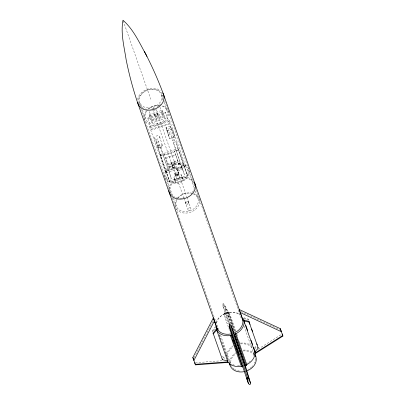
<?xml version="1.0" encoding="UTF-8"?>
<svg xmlns="http://www.w3.org/2000/svg" width="405" height="405" viewBox="0 0 405 405"><rect width="100%" height="100%" fill="white"/><g stroke="black" fill="none" stroke-linecap="round" stroke-linejoin="round"><path stroke-width="0.3" stroke-dasharray="2.02 1.52" d="M229.605 323.479L225.575 311.369L225.777 308.782L223.049 303.598L222.846 306.18L225.448 313.551L227.392 312.7L223.747 314.128L230.44 333.123M166.08 127.291L165.999 127.626A2.354 1.473 -17.5 0 0 168.809 128.633A2.354 1.473 -17.5 0 0 170.308 126.168L166.08 127.291L167.103 131.134A2.354 1.473 -17.5 0 0 169.913 132.136A2.354 1.473 -17.5 0 0 171.411 129.671L170.054 125.98M215.495 326.531L212.352 330.794L212.579 331.528L215.728 327.701M231.068 324.481L228.385 316.189L228.911 314.533L227.564 310.716L224.836 305.522L223.049 303.598L226.4 313.024M193.975 357.828L213.045 321.059M254.704 348.978L256.674 346.589M254.623 347.91L256.831 345.252M258.177 349.161L281.657 334.297M223.747 314.128L224.41 313.713L224.335 313.1L225.312 312.731L229.038 323.311M152.852 108.92L155.155 108.16M149.227 114.504L162.152 110.246L164.541 117.04L165.032 118.594L152.108 122.852L149.227 114.504L152.108 122.852M149.718 116.063L162.643 111.805L165.032 118.594M147.668 118.113L165.564 112.22L169.72 124.112L151.824 130.005L147.668 118.113L147.916 118.893L165.807 113L165.564 112.22M152.331 120.285L163.266 116.68L163.018 115.901L152.083 119.505L152.331 120.285L148.822 110.246M151.622 121.292L164.541 117.04M149.526 126.628L169.411 120.082L185.647 166.313L165.766 172.859L149.526 126.628L149.896 127.798L169.776 121.252L169.411 120.082M166.921 130.461L171.887 128.82L173.193 132.526L174.666 137.204L169.695 138.839L166.921 130.461L169.695 138.839M167.184 130.8L171.158 129.489M168.222 134.161L173.193 132.526M168.394 135.133L173.36 133.498L174.666 137.204M157.955 147.531L160.441 146.716L168.703 170.171L171.401 178.747L168.915 179.562L157.955 147.531L160.653 156.107L163.139 155.287L171.401 178.747M173.365 142.459L175.851 141.639L184.108 165.098L186.811 173.669L184.326 174.489L173.365 142.459L184.326 174.489M160.112 154.563L178.003 148.67L187.353 175.213L187.723 176.383L169.827 182.275L160.112 154.563L169.827 182.275M160.481 155.733L178.372 149.84L187.723 176.383M176.064 151.03L178.549 150.215L175.851 141.639M165.817 158.451L175.755 155.176L178.149 161.965L168.207 165.24L165.569 157.672L175.512 154.396L175.755 155.176M178.139 163.352L179.628 162.861L180.078 164.172L178.59 164.663L178.139 163.352L178.59 164.663M172.191 165.397L175.173 164.415L175.046 164.025L172.064 165.007L172.312 165.787L174.297 165.129L174.054 164.349L175.279 167.908L173.289 168.561L171.199 162.537L171.32 162.926L174.302 161.944L174.18 161.554L175.173 164.415M168.804 166.769L171.786 165.787L172.793 168.728L169.811 169.71L168.804 166.769L169.047 167.548L172.034 166.566L171.786 165.787M178.261 163.742L179.754 163.25L179.628 162.861M178.463 164.273L179.957 163.782L180.078 164.172M173.041 167.781L175.031 167.128M173.072 167.943L175.061 167.29M166.217 170.991L168.703 170.171M181.622 165.918L184.108 165.098M176.519 168.364L181.486 166.723L182.139 168.576L182.387 169.356L177.415 170.991L176.519 168.364L177.415 170.991M176.762 169.143L181.734 167.503L182.387 169.356M177.167 170.211L182.139 168.576M174.393 173.193L178.372 171.882L179.025 173.735L179.268 174.514L175.294 175.826L174.393 173.193L174.641 173.973L178.615 172.662L179.268 174.514M179.025 173.735L175.046 175.046L175.294 175.826M173.851 177.162L181.308 174.707L182.503 178.104L183.237 180.438L175.78 182.893L173.851 177.162L175.78 182.893M169.457 181.106L187.353 175.213M174.585 179.501L182.042 177.046L183.237 180.438M235.887 331.33L229.2 312.336L227.413 312.731L227.301 312.078L228.309 311.794L235.325 331.71M229.2 312.336L228.45 312.382L228.309 311.794M195.362 362.713L223.428 360.627M248.533 320.203L248.118 319.029L242.97 317.5M222.001 356.704L225.428 357.509M243.445 318.593L248.351 319.763L248.118 319.029M222.917 357.686L225.985 358.42M225.312 312.731L228.982 323.479M240.752 311.44L279.708 329.614M226.921 315.186L228.385 316.189M225.777 308.782L227.564 310.716M222.846 306.18L225.575 311.369M162.729 95.337L163.569 97.721M164.612 100.688L194.456 185.419M195.914 189.56L241.471 318.927M243.987 326.081L254.062 354.689M161.519 95.043A11.512 8.986 -19.4 0 1 147.455 107.872A11.512 8.986 -19.4 0 1 142.778 93.023A11.512 8.986 -19.4 0 1 161.519 95.043L162.982 99.205M164.03 102.181L167.169 111.097M187.824 169.741A11.512 8.986 -19.4 0 1 173.76 182.564A11.512 8.986 -19.4 0 1 169.082 167.716A11.512 8.986 -19.4 0 1 187.824 169.741L194.496 188.684M195.331 191.054L198.04 198.754M173.396 135.953L174.697 139.654M171.492 136.814L172.798 140.515M159.96 107.224L163.266 116.68M236.935 334.297L237.563 336.079M239.441 341.42L240.069 343.202M228.41 312.346L235.133 331.432M157.727 114.205A1.569 1.225 -19.4 0 1 155.809 115.957A1.569 1.225 -19.4 0 1 155.171 113.932A1.569 1.225 -19.4 0 1 157.727 114.205L157.945 114.823A1.569 1.225 -19.4 0 1 156.026 116.574A1.569 1.225 -19.4 0 1 155.388 114.549A1.569 1.225 -19.4 0 1 157.945 114.823M188.598 201.862A1.569 1.225 -19.4 0 1 186.68 203.614A1.569 1.225 -19.4 0 1 186.042 201.589A1.569 1.225 -19.4 0 1 188.598 201.862L188.816 202.48A1.569 1.225 -19.4 0 1 186.897 204.231A1.569 1.225 -19.4 0 1 186.26 202.206A1.569 1.225 -19.4 0 1 188.816 202.48M155.895 109.203L186.71 196.708M186.918 197.301L190.902 208.61A1.569 1.225 -19.4 0 1 188.983 210.362A1.569 1.225 -19.4 0 1 188.345 208.337A1.569 1.225 -19.4 0 1 190.902 208.61M227.301 312.078L234.131 331.477M224.836 305.522L232.014 325.792M123.186 20.842L150.802 99.266M154.745 115.187L154.963 115.805M185.617 202.844L185.829 203.462M152.7 109.593L183.728 197.691M183.936 198.283L187.92 209.593M224.335 313.1L228.253 324.233M158.244 140.94L159.55 144.646M156.345 141.801L157.646 145.506M139.649 102.247L141.532 107.598M142.373 109.978L145.304 118.3M165.954 176.939L172.419 195.296M173.461 198.258L176.17 205.953M138.874 103.194L139.502 104.981M140.763 108.56L170.809 193.873M172.262 198.01L218.872 330.358M220.548 335.127L230.415 363.138M219.348 334.859L228.582 361.083M219.226 334.753L220.902 339.506M221.737 341.881L224.456 349.601M225.296 351.98L228.015 359.701A13.608 10.621 -19.4 0 0 229.043 361.523M212.352 330.794L212.767 331.963M228.911 314.533L234.47 331.705M243.486 318.568L243.734 319.348M185.647 166.313L185.277 165.144L165.397 171.695L165.766 172.859M171.887 128.82L173.36 133.498M170.515 126.497L171.619 130.005M169.72 124.112L169.472 123.333L151.581 129.225L151.824 130.005M181.486 166.723L181.734 167.503M162.152 110.246L162.643 111.805M178.149 161.965L177.658 160.41L167.716 163.681L168.207 165.24M181.308 174.707L182.042 177.046M166.055 128.01L167.164 131.519M178.372 171.882L178.615 172.662M177.841 173.856L178.089 174.636M175.279 167.908L174.813 166.511L172.829 167.164L173.289 168.561M175.886 174.595L176.135 175.375M172.793 168.728L172.545 167.948L169.563 168.931L169.811 169.71M159.595 136.51L162.42 145.471M160.441 146.716L163.139 155.287M154.745 138.424L157.57 147.385M248.386 379.424L249.09 381.793M215.521 326.273L215.652 327.407M253.93 351.894A13.608 10.621 -19.4 0 1 253.484 356.172M250.234 361.149A13.608 10.621 -19.4 0 1 249.277 361.994M248.24 362.774A13.608 10.621 -19.4 0 1 247.126 363.477M239.568 365.755A13.608 10.621 -19.4 0 1 237.421 365.735M234.576 365.214A13.608 10.621 -19.4 0 1 231.412 363.756M230.521 363.088A13.608 10.621 -19.4 0 1 229.731 362.343M227.681 358.714A13.608 10.621 -19.4 0 1 233.164 346.807M240.529 343.956A13.608 10.621 -19.4 0 1 252.356 348.057M226.415 355.625A14.656 11.436 -19.4 0 1 233.371 345.683M240.514 343.126A14.656 11.436 -19.4 0 1 251.662 345.855M216.062 322.441A14.656 11.436 -19.4 0 1 239.836 314.27M243.491 318.639A14.656 11.436 -19.4 0 1 243.85 319.702M216.528 323.003A13.608 10.621 -19.4 0 1 225.585 313.475L226.846 313.045A13.608 10.621 -19.4 0 1 239.79 315.009M255.216 358.582A12.56 9.801 -19.4 0 1 254.355 363.315M252.771 365.796A12.56 9.801 -19.4 0 1 251.935 366.707M251.49 367.132A12.56 9.801 -19.4 0 1 249.819 368.444M248.903 369.016A12.56 9.801 -19.4 0 1 247.946 369.527M239.557 371.061A12.56 9.801 -19.4 0 1 234.571 369.385M234.115 369.076A12.56 9.801 -19.4 0 1 231.215 365.411M230.688 362.374A12.56 9.801 -19.4 0 1 236.13 353.555M243.218 350.948A12.56 9.801 -19.4 0 1 253.732 354.785M229.665 362.49A13.608 10.621 -19.4 0 1 236.049 352.613M243.238 350.112A13.608 10.621 -19.4 0 1 254.279 353.823M168.829 189.074A13.608 10.621 -19.4 0 1 178.575 178.139A13.608 10.621 -19.4 0 1 193.028 180.554M172.409 195.549A12.56 9.801 -19.4 0 1 173.436 182.164A12.56 9.801 -19.4 0 1 189.692 179.304A12.56 9.801 -19.4 0 1 192.623 191.99M192.279 192.476A12.56 9.801 -19.4 0 1 190.618 194.289M184.528 197.67A12.56 9.801 -19.4 0 1 182.397 198.136M181.86 198.207A12.56 9.801 -19.4 0 1 175.755 197.549M175.213 197.336A12.56 9.801 -19.4 0 1 173.249 196.233M155.257 109.866A1.569 1.225 -19.4 0 1 154.563 110.271M154.163 110.357A1.569 1.225 -19.4 0 1 153.768 110.357M152.715 108.94A1.569 1.225 -19.4 0 1 154.988 107.927M137.594 99.61A13.608 10.621 -19.4 0 1 146.605 89.5A13.608 10.621 -19.4 0 1 160.4 90.512M143.912 108.444A12.56 9.801 -19.4 0 1 145.152 91.09A12.56 9.801 -19.4 0 1 163.088 97.889M162.992 98.947A12.56 9.801 -19.4 0 1 162.764 100.015M160.598 104.06A12.56 9.801 -19.4 0 1 159.317 105.401M158.512 106.08A12.56 9.801 -19.4 0 1 156.735 107.279M151.627 109.158A12.56 9.801 -19.4 0 1 150.559 109.315M147.39 109.33A12.56 9.801 -19.4 0 1 144.448 108.656M193.676 193.58A12.56 9.801 -19.4 0 1 197.837 206.808A12.56 9.801 -19.4 0 1 180.969 212.362A12.56 9.801 -19.4 0 1 176.808 199.133M177.527 198.177A12.56 9.801 -19.4 0 1 190.735 192.907M193.423 193.939A11.512 8.986 -19.4 0 1 196.536 206.165A11.512 8.986 -19.4 0 1 181.116 210.899A11.512 8.986 -19.4 0 1 177.466 198.84M178.124 197.959A11.512 8.986 -19.4 0 1 191.347 193.301M162.805 105.923A12.56 9.801 -19.4 0 1 166.971 119.151A12.56 9.801 -19.4 0 1 150.103 124.705A12.56 9.801 -19.4 0 1 145.937 111.481M147.941 109.178A12.56 9.801 -19.4 0 1 159.352 105.204M162.061 106.09A11.512 8.986 -19.4 0 1 165.559 118.66A11.512 8.986 -19.4 0 1 149.435 122.892A11.512 8.986 -19.4 0 1 147.628 109.876M148.432 109.072A11.512 8.986 -19.4 0 1 159.368 105.472M157.51 146.524L157.454 146.974A2.617 1.635 -17.5 0 0 159.889 148.129A2.617 1.635 -17.5 0 0 162.516 146.18A2.617 1.635 -17.5 0 0 160.542 144.686L159.879 144.767A2.617 1.635 -17.5 0 0 157.51 146.524M158.446 146.453L158.395 146.737A1.64 1.028 -17.5 0 0 160.689 147.253A1.64 1.028 -17.5 0 0 161.003 145.425A1.64 1.028 -17.5 0 0 158.446 146.453M174.641 151.926L164.703 155.201L164.455 154.421L167.964 164.46L177.901 161.185L174.398 151.151L174.641 151.926M173.34 140.905A1.048 0.815 -19.4 0 0 174.763 139.857A1.048 0.815 -19.4 0 0 173.137 139.492A1.048 0.815 -19.4 0 0 173.34 140.905M172.039 137.199A1.048 0.815 -19.4 0 0 173.461 136.156A1.048 0.815 -19.4 0 0 171.831 135.791A1.048 0.815 -19.4 0 0 172.039 137.199M158.193 145.891A1.048 0.815 -19.4 0 0 159.616 144.848A1.048 0.815 -19.4 0 0 157.985 144.484A1.048 0.815 -19.4 0 0 158.193 145.891M156.887 142.19A1.048 0.815 -19.4 0 0 158.309 141.143A1.048 0.815 -19.4 0 0 156.684 140.778A1.048 0.815 -19.4 0 0 156.887 142.19M156.001 139.173A2.617 1.635 -17.5 0 0 159.712 136.92A2.617 1.635 -17.5 0 0 155.803 136.303A2.617 1.635 -17.5 0 0 156.001 139.173M173.472 183.404A12.56 9.801 -19.4 0 0 188.816 169.411A12.56 9.801 -19.4 0 0 168.374 167.204A12.56 9.801 -19.4 0 0 173.472 183.404M176.377 174.904A1.048 0.653 -17.5 0 0 177.881 174.023A1.048 0.653 -17.5 0 0 176.337 173.75A1.048 0.653 -17.5 0 0 176.377 174.904M176.62 175.684A1.048 0.653 -17.5 0 0 178.129 174.803A1.048 0.653 -17.5 0 0 176.58 174.53A1.048 0.653 -17.5 0 0 176.62 175.684"/><path stroke-width="0.61" d="M243.85 319.702A14.656 11.436 -19.4 0 1 236.753 333.28L234.237 334.464L245.744 367.122L250.498 383.095L249.971 384.75L248.508 383.748L247.166 379.93L247.364 377.344L229.422 323.838L231.184 325.686L245.217 365.988L246.194 365.614L246.124 365.001L247.622 364.146A14.656 11.436 -19.4 0 0 254.947 351.672M247.166 379.93L229.195 326.344L229.422 323.838M255.049 351.56L255.692 353.297L282.903 336.069L280.295 328.663L239.147 309.471L242.727 319.849L243.977 320.127L244.139 321.58L255.008 352.446C255.054 350.259 258.755 349.297 257.95 347.191M244.139 321.58L244.802 321.165L249.1 322.147L248.842 321.322L243.937 320.147M213.07 333.087L222.411 359.686L226.729 360.723L227.737 361.412L216.867 330.546L216.118 330.591L213.334 333.912L213.07 333.087L216.999 328.318L213.329 317.971L214.402 320.947L193.889 360.501L192.846 357.463L213.329 317.971L213.719 318.917M216.184 329.316L216.867 330.546M246.356 364.809L246.782 364.586L235.912 333.72L235.599 335.239L246.194 365.614M234.237 334.464L245.04 365.381M255.469 352.75L282.68 335.517M233.644 333.143L234.865 332.611A13.608 10.621 -19.4 0 0 242.635 319.388M235.912 333.72L234.93 334.176M245.906 364.991L246.782 364.586M242.453 366.869L233.143 341.147L234.12 340.777L229.195 326.344M236.11 340.119L237.117 339.835M231.797 333.725L231.088 333.907A13.608 10.621 -19.4 0 1 216.928 328.217L216.594 327.23M231.822 335.239L230.582 335.492M242.691 366.105L240.884 366.459A14.656 11.436 -19.4 0 1 227.529 361.093M241.451 366.358L242.291 366.206M195.23 364.323L227.661 361.908L227.883 362.455L195.453 364.87L192.846 357.463M240.119 312.478L281.333 331.7L280.295 328.663M247.364 377.344L249.156 379.277L250.498 383.095M227.195 360.409L227.737 361.412M243.304 320.983L163.726 95.008C158.649 81.162 152.7 67.635 145.962 54.513C139.29 42.591 133.468 29.342 122.978 20.25C120.518 33.316 124.183 46.696 126.127 59.626C129.099 74.49 133.027 89.161 137.877 103.523L217.667 330.09M146.949 56.442L144.393 51.46M249.151 321.96L250.006 324.466M251.626 328.992L252.452 331.33M256.836 343.865L257.251 345.045M248.842 321.322L258.177 347.925M245.86 325.463L247.738 330.804M251.08 340.291L252.543 344.442M253.586 347.409L254.634 350.376M254.846 353.762L255.894 356.744M234.12 340.777L239.092 354.881M229.21 362.87L230.05 365.254M227.245 360.723L227.661 361.908M214.311 320.527L215.106 322.795M282.189 333.963L282.903 336.069M255.332 352.244L255.692 353.297M227.529 361.402L227.883 362.455M194.739 362.764L195.453 364.87M231.184 325.686L249.156 379.277M233.143 341.147C231.974 339.805 232.667 335.3 230.015 335.593A14.656 11.436 -19.4 0 1 216.169 329.214M222.183 358.951L222.411 359.686M246.751 377.83L248.508 383.748M216.498 326.769L216.705 327.559M254.806 351.013L255.008 352.446M242.22 366.925L242.079 366.333L241.329 366.383L230.46 335.517L232.273 335.183M254.947 354.729A13.608 10.621 -19.4 0 1 246.721 370.94M244.448 371.603A13.608 10.621 -19.4 0 1 229.787 364.176M194.37 182.366A13.608 10.621 -19.4 0 1 185.298 198.288A13.608 10.621 -19.4 0 1 168.844 190.775M162.78 92.993A13.608 10.621 -19.4 0 1 164.111 97.777L163.59 100.642A13.608 10.621 -19.4 0 1 150.538 110.15L147.101 110.165A13.608 10.621 -19.4 0 1 137.619 102.44"/></g></svg>
